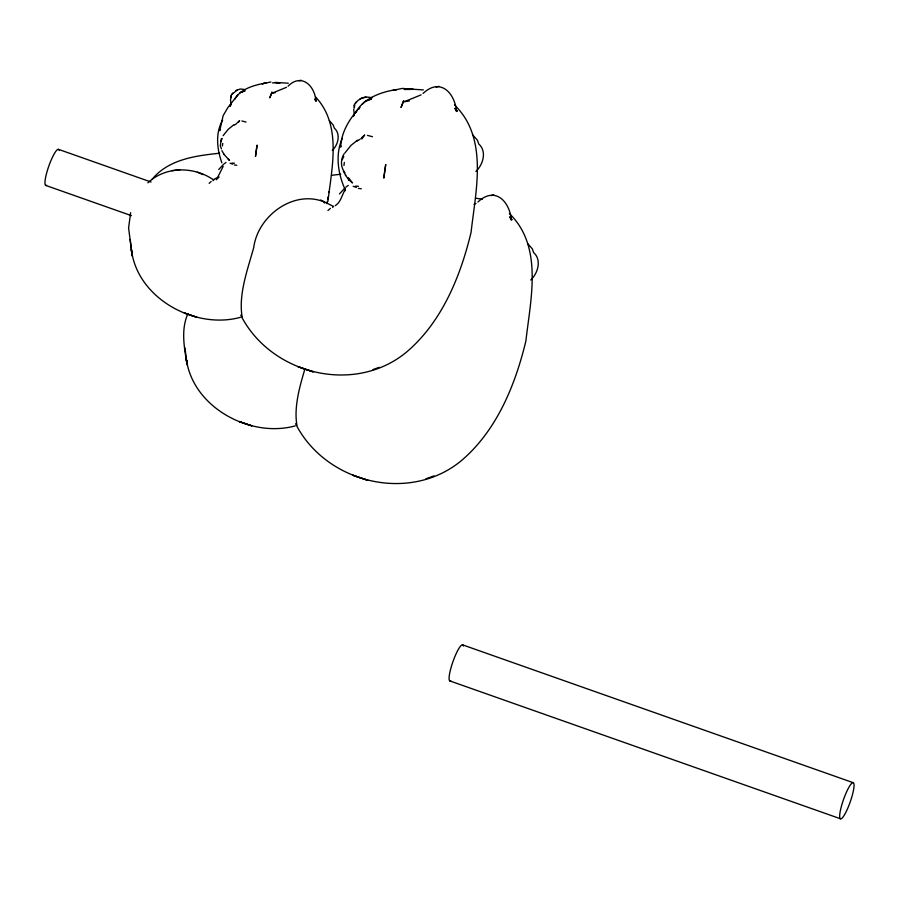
<?xml version="1.0" encoding="UTF-8"?>
<svg xmlns="http://www.w3.org/2000/svg" width="899" height="899" viewBox="0 0 899 899"><rect width="100%" height="100%" fill="white"/><g stroke="black" fill="none" stroke-linecap="round" stroke-linejoin="round"><path stroke-width="1.35" d="M328.753 192.51L328.82 191.88M222.401 145.93L222.75 143.402M343.935 165.461L344.351 162.404M219.862 129.726L219.716 130.726L223.132 115.69L227.784 107.7L238.078 94.564M340.867 145.941L340.699 147.144C341.126 133.221 348.34 120.972 357.015 110.532L354.993 113.42C363.162 98.485 380.491 91.934 396.47 89.608L393.009 90.361L402.336 88.417L413.282 89.349L404.247 89.495M327.753 199.286L328.113 196.881M231.335 96.024L230.976 98.227L230.964 96.407M354.7 105.34L354.273 107.981L354.251 105.79M327.921 201.432C331.945 167.079 341.912 125.062 315.594 96.991M130.636 212.647L128.591 227.998L132.243 256.091L132.119 252.203M326.831 203.635L327.337 201.432M221.334 138.704L220.322 145.919L221.457 148.874M304.828 369.264C299.569 386.941 293.782 407.461 296.94 425.339M230.223 106.149L231.021 103.857L230.492 99.193M187.857 313.807C180.699 330.057 184.351 347.868 187.082 364.646L186.958 360.769M230.313 105.992L231.29 103.385M342.328 138.379C335.069 154.426 337.945 173.709 345.036 189.296M222.626 120.14C215.164 133.142 217.007 149.256 221.862 162.82M220.963 141.177L222.255 138.468M342.204 159.73L343.766 156.46M230.268 105.217L231.279 103.127M353.419 116.409L354.633 113.892M344.014 153.954C340.361 159.764 340.597 167.304 344.913 172.709M223.166 166.461L217.614 177.361L213.31 179.721C193.779 166.225 165.495 166.146 147.886 182.845M344.856 190.183C341.789 195.42 340.766 202.309 335.237 205.669M234.605 99.429C240.797 88.518 254.529 85.057 266.003 82.966L262.182 83.798L270.88 81.989M358.645 109.431L359.971 107.43M230.74 96.047L232.74 93.114M353.981 105.363L356.386 101.834M240.752 92.339L244.977 90.833M366.05 100.89L371.354 98.991M238.314 122.444L239.651 120.612L236.943 123.084M362.308 138.266L364.713 134.951L361.454 137.94M332.304 150.414C338.136 144.885 341.013 133.973 334.304 128.119L333.237 125.028L329.326 120.623M475.908 171.439C483.1 164.686 487.089 151.302 478.762 143.997L477.47 140.278L472.762 134.974M530.747 280.005C537.939 273.24 541.928 259.856 533.601 252.552L532.309 248.832L527.601 243.528M223.109 135.67L228.256 129.276L233.65 124.927M344.789 153.1L350.992 145.391L357.487 140.154M218.715 169.529L223.345 164.528M339.496 193.903L344.778 188.138M213.018 180.733L213.782 179.879M332.63 207.388L333.551 206.354M231.83 94.361L237.381 89.967M355.296 103.329L358.117 100.317L361.982 98.036L365.859 97.339M151.92 179.542C168.315 159.303 195.431 155.774 219.614 153.223M216.243 179.755L219.131 176.968M361.96 104.43L365.163 101.362L371.242 99.014M209.141 183.329L211.153 181.519M327.966 210.523L330.394 208.343M224.02 163.921L225.975 162.472M345.89 187.138L348.239 185.385M288.073 86.18C301.48 72.605 315.088 86.012 315.864 101.138L315.021 99.452M423.058 93.462C440.162 77.292 454.849 92.799 456.546 111.487L455.535 109.453M477.897 202.028C495.001 185.857 509.688 201.354 511.385 220.053L510.362 218.019M234.201 125.152L236.426 123.747M356.813 141.267L359.825 139.367M235.83 90.585L240.28 89.001L244.371 89.45M360.106 98.778L365.477 96.878L372.366 97.676M286.444 87.327L272.543 93.024L275.296 92.597M421.103 94.856L404.348 101.722L409.326 100.935M473.975 204.309L475.942 203.41M240.752 315.167C270.498 374.231 354.217 395.189 406.314 352.262C441.825 322.247 460.457 276.566 471.065 232.335C475.717 190.667 488.618 137.907 454.512 104.992M295.591 423.721C325.337 482.785 409.056 503.755 461.153 460.827C496.664 430.801 515.296 385.12 525.904 340.89C530.556 299.221 543.457 246.461 509.351 213.557M240.022 92.721L244.865 90.855M272.464 82.877L279.96 82.764L277.622 83.27M425.879 478.83L434.015 475.897M373.051 369.545L379.176 367.343M298.962 80.865L301.199 80.269M436.184 87.068L438.869 86.349M491.023 195.622L493.708 194.914M240.359 317.347C194.757 329.832 137.109 298.165 131.389 249.551L131.76 252.922L130.186 239.449M295.198 425.901C249.596 438.386 191.948 406.73 186.217 358.105L186.599 361.477L185.025 348.003M242.101 316.785C238.381 294.13 247.63 269.655 253.732 247.506C257.822 216.165 292.816 190.015 323.303 201.556M277.454 83.146L279.96 82.764L276.431 83.214M171.99 170.664L180.014 169.653M331.506 175.339L340.755 174.215M360.825 138.738L362.117 138.772M231.863 163.112L234.493 163.213M355.341 186.16L358.51 186.284M275.027 82.382L288.309 83.214M407.337 88.889L423.339 89.9M475.537 198.185L482.37 199.196M234.358 164.967L236.785 165.27M358.341 188.397L361.274 188.768M367.477 135.389L372.444 136.704M241.943 120.972L246.056 122.062M58.637 149.403L151.066 182.025M45.613 185.374L131.434 215.659M462.783 644.931L853.387 782.759A19.149 3.551 -70.6 0 1 846.274 811.46A19.149 3.551 -70.6 0 1 840.958 808.021A19.149 3.551 -70.6 0 1 853.387 782.759M449.758 680.891L840.363 818.731M353.183 186.273L356.341 187.442M230.077 163.202L232.695 164.18M203.062 174.597L197.364 172.215M320.64 199.994L332.978 206.174M228.076 158.853L229.503 160.449L223.615 153.976M455.006 108.543L457.175 111.251L455.029 108.442M509.834 217.097L512.014 219.805L509.857 216.996M314.886 99.059L316.392 100.935L315.201 99.384M323.865 202.151L324.561 203.028M345.396 175.159L348.79 179.744L352.487 182.947L348.846 178.193M343.351 171.181L345.778 175.35M221.907 150.672L223.93 154.134M348.306 177.946L348.722 180.171M344.575 187.677L345.126 190.779L344.946 188.801M353.689 109.15L354.318 114.78M46.624 185.273A19.149 3.551 -70.6 0 1 49.063 165.405A19.149 3.551 -70.6 0 1 59.21 150.538M450.77 680.801A19.149 3.551 -70.6 0 1 453.208 660.922A19.149 3.551 -70.6 0 1 463.356 646.055M256.507 148.863L255.485 156.448L257.092 145.121L256.507 148.863M385.019 168.99L383.806 178.126L385.738 164.483L385.019 168.99M271.959 92.249L269.846 97.688L271.959 92.249M403.64 100.778L401.1 107.329L403.64 100.778M196.836 317.235L184.374 312.964L196.836 317.235M313.133 371.849L298.12 366.713L313.133 371.849M251.664 425.8L239.213 421.53L251.664 425.8M367.961 480.414L352.959 475.268L367.961 480.414"/></g></svg>
